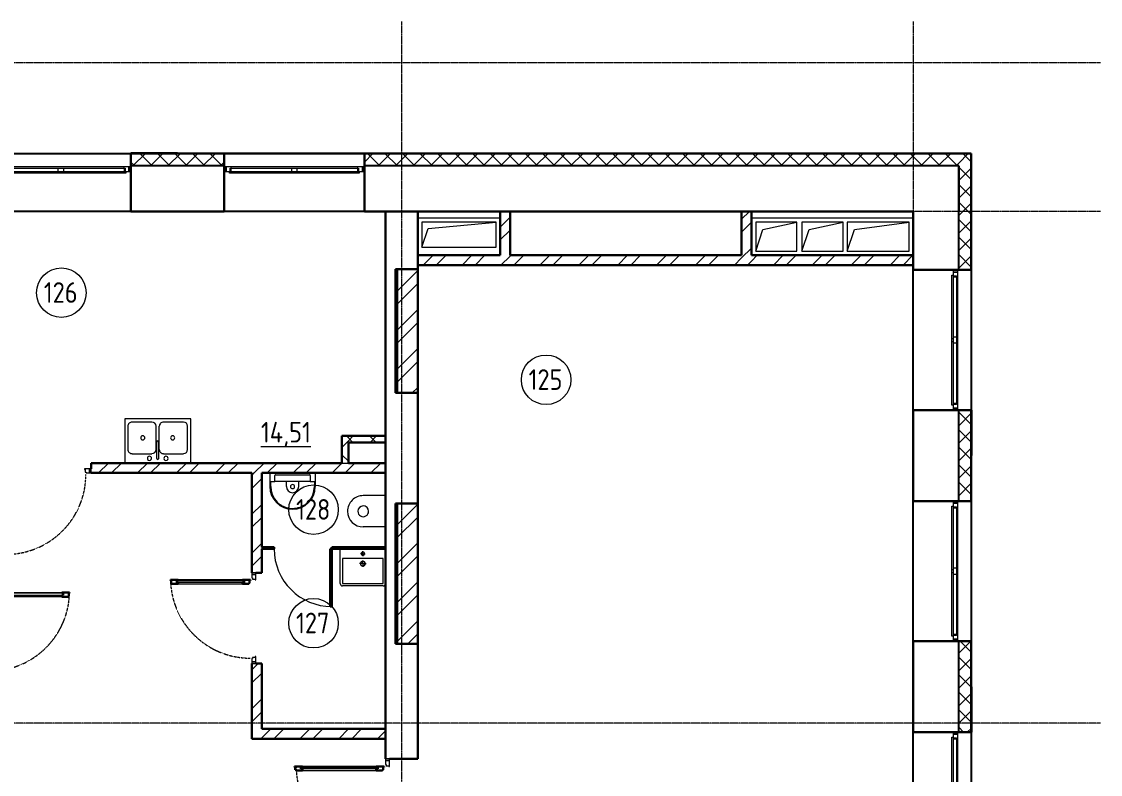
# Model space of a CAD drawing. Header units: millimetres. Extents: x -695119 to 412940, y -249585 to 622758.
# Drawn here: x -85721 to -72648, y 526137 to 535260 of the extents above; entities that cross this region are included whole.
import ezdxf

# ---------------------------------------------------------------- set-up
doc = ezdxf.new("R2010")
doc.units = ezdxf.units.MM
doc.linetypes.add('ADSK_Линия сетки', pattern=[25, 20, -2.5, 0, -2.5])
doc.linetypes.add('ADSK_Штриховая_ш2 п1_5', pattern=[4.5, 3, -1.5])
for name, color, linetype, lineweight in [('Двери', 8, 'Continuous', 9), ('Каркас_Импост', 8, 'Continuous', 9), ('Марки помещений', 8, 'Continuous', 20), ('Монтажный зазор', 8, 'Continuous', 9), ('Окна', 252, 'Continuous', 9), ('Оси', 252, 'Continuous', 9), ('Остекление', 8, 'Continuous', 9), ('Открывание', 8, 'ADSK_Штриховая_ш2 п1_5', 9), ('Панель', 252, 'Continuous', 30), ('Сантехнические приборы', 8, 'Continuous', 18), ('Стены разрез', 7, 'Continuous', 30), ('Стены штриховка', 7, 'Continuous', 9), ('Элементы узлов', 8, 'Continuous', 18)]:
    doc.layers.add(name, color=color, linetype=linetype, lineweight=lineweight)
doc.layers.add('Стены', color=194, linetype='Continuous')
doc.styles.add('GOST Common_2', font='', dxfattribs={"width": 0.9, "height": 250})
doc.styles.get('GOST Common_2').set_extended_font_data('GOST type B')
pattern_1 = [(0, (-109179.56, 538399.79), (406.4, 101.6), [33.528, -271.272, 33.528, -271.272, -1625.6]), (0, (-109179.56, 538399.79), (406.4, 101.6), [-609.6, 33.528, -576.072, 33.528, -271.272, -711.2]), (0, (-109179.56, 538399.79), (406.4, 101.6), [-1524, 33.528, -169.672, 33.528, -474.472]), (120, (-109027.16, 538450.59), (-291.18818, 301.15272), [33.528, -271.272, 33.528, -271.272, -1625.6]), (120, (-109027.16, 538450.59), (-291.18818, 301.15272), [-609.6, 33.528, -576.072, 33.528, -271.272, -711.2]), (120, (-109027.16, 538450.59), (-291.18818, 301.15272), [-1524, 33.528, -169.672, 33.528, -474.472]), (240, (-108976.36, 538653.79), (-115.21182, -402.75272), [33.528, -271.272, 33.528, -271.272, -1625.6]), (240, (-108976.36, 538653.79), (-115.21182, -402.75272), [-609.6, 33.528, -576.072, 33.528, -271.272, -711.2]), (240, (-108976.36, 538653.79), (-115.21182, -402.75272), [-1524, 33.528, -169.672, 33.528, -474.472])]
pattern_2 = [(45, (-109179.56, 538399.79), (-106.066, 106.066), []), (135, (-109179.56, 538399.79), (-106.066, -106.066), [])]
pattern_3 = [(45, (-109179.56, 538399.8), (-235.7317, 235.7317), []), (45, (-109022.4, 538399.8), (-235.7317, 235.7317), [])]
pattern_4 = [(45, (-109179.56, 538399.79), (-141.4214, 141.4214), []), (135, (-109179.56, 538399.79), (-141.4214, -141.4214), [])]

# ---------------------------------------------------------------- blocks, each defined once
blk = doc.blocks.new('BIMLIB_Окно_Двустворчатое_VEKA_СФрамугойСнизу_ГОСТ30674_без линий - Ж_ОК-1_2320х1700-V1-План 1 этажа смеж')
at = {"layer": 'Каркас_Импост', "lineweight": 18}
for p, q in [((-766, 265), (-825, 265)), ((-825, 265), (-825, 207)), ((-761, 248), (-766, 265)), ((766, 265), (761, 248)), ((825, 265), (766, 265)), ((825, 207), (825, 265)), ((-825, 207), (-787, 207)), ((-779, 207), (-779, 248)), ((-779, 248), (-767, 248)), ((767, 248), (779, 248)), ((779, 248), (779, 207)), ((787, 207), (825, 207))]:
    blk.add_line(p, q, dxfattribs=at)
at = {"layer": 'Каркас_Импост'}
for p, q in [((766, 265), (-766, 265)), ((-787, 207), (-15, 207)), ((-787, 190), (-787, 207)), ((-15, 190), (-787, 190)), ((-767, 248), (-35, 248)), ((-767, 207), (-767, 248)), ((-35, 248), (35, 248)), ((-35, 248), (-35, 207)), ((-15, 207), (15, 207)), ((-15, 207), (-15, 190)), ((15, 190), (-15, 190)), ((15, 207), (787, 207)), ((15, 190), (15, 207)), ((787, 190), (15, 190)), ((35, 248), (767, 248)), ((35, 207), (35, 248)), ((767, 248), (767, 207)), ((787, 207), (787, 190))]:
    blk.add_line(p, q, dxfattribs=at)
at = {"layer": 'Окна'}
for p, q in [((-825, 265), (-850, 265)), ((-825, 207), (-825, 265)), ((850, 265), (825, 265)), ((825, 265), (825, 207)), ((-850, 207), (-825, 207)), ((825, 207), (850, 207))]:
    blk.add_line(p, q, dxfattribs=at)
blk = doc.blocks.new('Дверь_Alumark_двупольная_S50 - Ш_1_5_Внутр_1520х2350 Л-2610598-План 1 этажа смеж')
at = {"layer": 'Каркас_Импост'}
for p, q in [((-566, 195), (-615, 195)), ((-615, 195), (-615, 145)), ((-615, 145), (-543, 145)), ((-566, 187), (-566, 195)), ((-552, 187), (-566, 187)), ((-552, 153), (-552, 187)), ((-543, 153), (-552, 153)), ((-543, 145), (-543, 153)), ((802, 153), (793, 153)), ((793, 153), (793, 145)), ((793, 145), (865, 145)), ((816, 187), (802, 187)), ((802, 187), (802, 153)), ((816, 195), (816, 187)), ((865, 195), (816, 195)), ((865, 145), (865, 195))]:
    blk.add_line(p, q, dxfattribs=at)
at = {"layer": 'Монтажный зазор'}
for p, q in [((-635, 195), (-635, 145)), ((-615, 195), (-635, 195)), ((-635, 145), (-615, 145)), ((-615, 145), (-615, 195)), ((885, 195), (865, 195)), ((865, 195), (865, 145)), ((865, 145), (885, 145)), ((885, 145), (885, 195))]:
    blk.add_line(p, q, dxfattribs=at)
at = {"layer": 'Остекление'}
for p, q in [((763, 289), (763, 1221)), ((763, 1221), (784, 1221)), ((784, 1221), (784, 289)), ((-534, 461), (-534, 289)), ((-513, 461), (-534, 461)), ((-513, 289), (-513, 461)), ((-534, 289), (-513, 289)), ((784, 289), (763, 289))]:
    blk.add_line(p, q, dxfattribs=at)
at = {"layer": 'Открывание'}
for centre, radius, start, end in [((811, 213), 1066, 90.9675, 180), ((-561, 213), 306, 360, 86.6277)]:
    blk.add_arc(centre, radius, start, end, dxfattribs=at)
at = {"layer": 'Панель'}
for p, q in [((751, 1279), (743, 1279)), ((743, 1279), (743, 1203)), ((743, 1203), (763, 1203)), ((785, 1288), (751, 1288)), ((751, 1288), (751, 1279)), ((763, 1203), (763, 1221)), ((763, 1221), (784, 1221)), ((784, 1221), (784, 1203)), ((784, 1203), (793, 1203)), ((793, 1297), (785, 1297)), ((785, 1297), (785, 1288)), ((793, 1203), (793, 1297)), ((-501, 528), (-535, 528)), ((-535, 528), (-535, 519)), ((-493, 537), (-501, 537)), ((-501, 537), (-501, 528)), ((-493, 443), (-493, 537)), ((-535, 519), (-543, 519)), ((-543, 519), (-543, 443)), ((-534, 443), (-543, 443)), ((-534, 461), (-534, 443)), ((-513, 461), (-534, 461)), ((-513, 443), (-513, 461)), ((-493, 443), (-513, 443)), ((-543, 307), (-543, 213)), ((-534, 307), (-543, 307)), ((-534, 289), (-534, 307)), ((-513, 289), (-534, 289)), ((-513, 307), (-513, 289)), ((-493, 307), (-513, 307)), ((-493, 231), (-493, 307)), ((743, 307), (743, 231)), ((743, 307), (763, 307)), ((763, 307), (763, 289)), ((763, 289), (784, 289)), ((784, 307), (793, 307)), ((784, 289), (784, 307)), ((793, 213), (793, 307)), ((-543, 213), (-535, 213)), ((-535, 213), (-535, 222)), ((-535, 222), (-501, 222)), ((-501, 222), (-501, 231)), ((-501, 231), (-493, 231)), ((743, 231), (751, 231)), ((751, 231), (751, 222)), ((751, 222), (785, 222)), ((785, 222), (785, 213)), ((785, 213), (793, 213))]:
    blk.add_line(p, q, dxfattribs=at)
at = {"layer": 'Панель', "lineweight": 9}
for p, q in [((743, 1203), (743, 307)), ((793, 307), (793, 1203)), ((-543, 443), (-543, 307)), ((-493, 307), (-493, 443))]:
    blk.add_line(p, q, dxfattribs=at)
blk = doc.blocks.new('Дверь_Alumark_однопольная_S50 - Дв-8_Ш_1100х2350 Пр-2610418-План 1 этажа смеж')
at = {"layer": 'Каркас_Импост'}
for p, q in [((-405, 60), (-364, 60)), ((-405, 10), (-405, 60)), ((-341, 10), (-405, 10)), ((-364, 60), (-364, 52)), ((-364, 52), (-350, 52)), ((-350, 52), (-350, 18)), ((-350, 18), (-341, 18)), ((-341, 18), (-341, 10)), ((591, 18), (600, 18)), ((591, 10), (591, 18)), ((655, 10), (591, 10)), ((600, 52), (614, 52)), ((600, 18), (600, 52)), ((614, 52), (614, 60)), ((614, 60), (655, 60)), ((655, 60), (655, 10))]:
    blk.add_line(p, q, dxfattribs=at)
at = {"layer": 'Монтажный зазор'}
for p, q in [((-425, 60), (-405, 60)), ((-425, 10), (-425, 60)), ((-405, 10), (-425, 10)), ((-405, 60), (-405, 10)), ((655, 60), (675, 60)), ((655, 10), (655, 60)), ((675, 10), (655, 10)), ((675, 60), (675, 10))]:
    blk.add_line(p, q, dxfattribs=at)
at = {"layer": 'Остекление'}
for p, q in [((-332, 970), (-332, 154)), ((-308, 970), (-332, 970)), ((-308, 154), (-308, 970)), ((-332, 154), (-308, 154))]:
    blk.add_line(p, q, dxfattribs=at)
at = {"layer": 'Открывание'}
blk.add_arc((-359, 78), 968, 0, 88.9345, dxfattribs=at)
at = {"layer": 'Панель'}
for p, q in [((-341, 1046), (-333, 1046)), ((-341, 952), (-341, 1046)), ((-333, 1046), (-333, 1037)), ((-332, 952), (-341, 952)), ((-333, 1037), (-299, 1037)), ((-332, 970), (-332, 952)), ((-308, 970), (-332, 970)), ((-308, 952), (-308, 970)), ((-291, 952), (-308, 952)), ((-299, 1037), (-299, 1028)), ((-299, 1028), (-291, 1028)), ((-291, 1028), (-291, 952)), ((-341, 78), (-341, 172)), ((-332, 172), (-341, 172)), ((-332, 154), (-332, 172)), ((-308, 154), (-332, 154)), ((-308, 172), (-308, 154)), ((-291, 172), (-308, 172)), ((-291, 172), (-291, 96)), ((-333, 78), (-341, 78)), ((-333, 87), (-333, 78)), ((-299, 87), (-333, 87)), ((-299, 96), (-299, 87)), ((-291, 96), (-299, 96))]:
    blk.add_line(p, q, dxfattribs=at)
at = {"layer": 'Панель', "lineweight": 9}
for p, q in [((-341, 172), (-341, 952)), ((-291, 952), (-291, 172))]:
    blk.add_line(p, q, dxfattribs=at)
blk = doc.blocks.new('Дверь_Alumark_однопольная_S50 - Дв-8л_Ш_1100х2350 Л-3931643-План 1 этажа смеж')
at = {"layer": 'Каркас_Импост'}
for p, q in [((-364, 60), (-405, 60)), ((-405, 60), (-405, 10)), ((-405, 10), (-341, 10)), ((-364, 52), (-364, 60)), ((-350, 52), (-364, 52)), ((-350, 18), (-350, 52)), ((-341, 18), (-350, 18)), ((-341, 10), (-341, 18)), ((600, 18), (591, 18)), ((591, 18), (591, 10)), ((591, 10), (655, 10)), ((614, 52), (600, 52)), ((600, 52), (600, 18)), ((614, 60), (614, 52)), ((655, 60), (614, 60)), ((655, 10), (655, 60))]:
    blk.add_line(p, q, dxfattribs=at)
at = {"layer": 'Монтажный зазор'}
for p, q in [((-425, 60), (-425, 10)), ((-405, 60), (-425, 60)), ((-425, 10), (-405, 10)), ((-405, 10), (-405, 60)), ((675, 60), (655, 60)), ((655, 60), (655, 10)), ((655, 10), (675, 10)), ((675, 10), (675, 60))]:
    blk.add_line(p, q, dxfattribs=at)
at = {"layer": 'Остекление'}
for p, q in [((558, 154), (558, 970)), ((558, 970), (582, 970)), ((582, 970), (582, 154)), ((582, 154), (558, 154))]:
    blk.add_line(p, q, dxfattribs=at)
at = {"layer": 'Открывание'}
blk.add_arc((609, 78), 968, 91.0655, 180, dxfattribs=at)
at = {"layer": 'Панель'}
for p, q in [((591, 1046), (583, 1046)), ((583, 1046), (583, 1037)), ((591, 952), (591, 1046)), ((549, 1028), (541, 1028)), ((541, 1028), (541, 952)), ((541, 952), (558, 952)), ((583, 1037), (549, 1037)), ((549, 1037), (549, 1028)), ((558, 952), (558, 970)), ((558, 970), (582, 970)), ((582, 970), (582, 952)), ((582, 952), (591, 952)), ((541, 172), (541, 96)), ((541, 172), (558, 172)), ((558, 172), (558, 154)), ((558, 154), (582, 154)), ((582, 172), (591, 172)), ((582, 154), (582, 172)), ((591, 78), (591, 172)), ((541, 96), (549, 96)), ((549, 96), (549, 87)), ((549, 87), (583, 87)), ((583, 87), (583, 78)), ((583, 78), (591, 78))]:
    blk.add_line(p, q, dxfattribs=at)
at = {"layer": 'Панель', "lineweight": 9}
for p, q in [((541, 952), (541, 172)), ((591, 172), (591, 952))]:
    blk.add_line(p, q, dxfattribs=at)
blk = doc.blocks.new('Дверь_Alumark_однопольная_S50 - Дв-8л_1100х2350 Л-3626270-План 1 этажа смеж')
at = {"layer": 'Каркас_Импост'}
for p, q in [((-364, 60), (-405, 60)), ((-405, 60), (-405, 10)), ((-405, 10), (-341, 10)), ((-364, 52), (-364, 60)), ((-350, 52), (-364, 52)), ((-350, 18), (-350, 52)), ((-341, 18), (-350, 18)), ((-341, 10), (-341, 18)), ((600, 18), (591, 18)), ((591, 18), (591, 10)), ((591, 10), (655, 10)), ((614, 52), (600, 52)), ((600, 52), (600, 18)), ((614, 60), (614, 52)), ((655, 60), (614, 60)), ((655, 10), (655, 60))]:
    blk.add_line(p, q, dxfattribs=at)
at = {"layer": 'Монтажный зазор'}
for p, q in [((-425, 60), (-425, 10)), ((-405, 60), (-425, 60)), ((-425, 10), (-405, 10)), ((-405, 10), (-405, 60)), ((675, 60), (655, 60)), ((655, 60), (655, 10)), ((655, 10), (675, 10)), ((675, 10), (675, 60))]:
    blk.add_line(p, q, dxfattribs=at)
at = {"layer": 'Остекление'}
for p, q in [((558, 154), (558, 970)), ((558, 970), (582, 970)), ((582, 970), (582, 154)), ((582, 154), (558, 154))]:
    blk.add_line(p, q, dxfattribs=at)
at = {"layer": 'Открывание'}
blk.add_arc((609, 78), 968, 91.0655, 180, dxfattribs=at)
at = {"layer": 'Панель'}
for p, q in [((591, 1046), (583, 1046)), ((583, 1046), (583, 1037)), ((591, 952), (591, 1046)), ((549, 1028), (541, 1028)), ((541, 1028), (541, 952)), ((541, 952), (558, 952)), ((583, 1037), (549, 1037)), ((549, 1037), (549, 1028)), ((558, 952), (558, 970)), ((558, 970), (582, 970)), ((582, 970), (582, 952)), ((582, 952), (591, 952)), ((541, 172), (541, 96)), ((541, 172), (558, 172)), ((558, 172), (558, 154)), ((558, 154), (582, 154)), ((582, 172), (591, 172)), ((582, 154), (582, 172)), ((591, 78), (591, 172)), ((541, 96), (549, 96)), ((549, 96), (549, 87)), ((549, 87), (583, 87)), ((583, 87), (583, 78)), ((583, 78), (591, 78))]:
    blk.add_line(p, q, dxfattribs=at)
at = {"layer": 'Панель', "lineweight": 9}
for p, q in [((541, 952), (541, 172)), ((591, 172), (591, 952))]:
    blk.add_line(p, q, dxfattribs=at)
blk = doc.blocks.new('Дверь-Одинарная-Панель - 700 x 2100 мм-1153510-План 1 этажа смеж')
at = {"layer": 'Двери'}
blk.add_arc((350, -10), 700, 180, 270, dxfattribs=at)
at = {"layer": 'Панель'}
for p, q in [((330, -10), (350, -10)), ((330, -710), (330, -10)), ((350, -10), (350, -710)), ((350, -710), (330, -710))]:
    blk.add_line(p, q, dxfattribs=at)
blk = doc.blocks.new('ИГСП_ООО САНИТА сантехника_Умывальник - ИГСП_ООО САНИТА сантехника_Умывальник-V4-План 1 этажа смеж')
at = {"layer": 'Сантехнические приборы'}
for p, q in [((-275, 0), (-275, -165)), ((275, 0), (275, -165)), ((-265, -165), (-265, -105)), ((-265, -105), (-215, -105)), ((-215, -105), (-215, -31)), ((-205, -105), (-215, -105)), ((-205, -21), (205, -21)), ((205, -105), (-205, -105)), ((-75, -165), (-75, -105)), ((75, -165), (75, -105)), ((215, -105), (205, -105)), ((215, -31), (215, -105)), ((215, -105), (265, -105)), ((265, -105), (265, -165))]:
    blk.add_line(p, q, dxfattribs=at)
at = {"layer": 'Сантехнические приборы', "flags": 128}
for points in [[(-205, -21), (-205, -21), (-206, -21), (-206, -21), (-207, -21), (-207, -21), (-207, -22), (-208, -22), (-208, -22), (-209, -22), (-209, -22), (-209, -22), (-210, -22), (-210, -23), (-210, -23), (-211, -23), (-211, -23), (-211, -23), (-212, -24), (-212, -24), (-212, -24), (-212, -25), (-213, -25), (-213, -25), (-213, -26), (-213, -26), (-214, -26), (-214, -27), (-214, -27), (-214, -27), (-214, -28), (-214, -28), (-215, -28), (-215, -29), (-215, -29), (-215, -30), (-215, -30), (-215, -30), (-215, -31), (-215, -31), (-215, -31)], [(215, -31), (215, -31), (215, -30), (215, -30), (215, -30), (215, -29), (215, -29), (215, -29), (214, -28), (214, -28), (214, -27), (214, -27), (214, -27), (214, -26), (213, -26), (213, -26), (213, -25), (213, -25), (213, -25), (212, -24), (212, -24), (212, -24), (211, -24), (211, -23), (211, -23), (210, -23), (210, -23), (210, -22), (209, -22), (209, -22), (209, -22), (208, -22), (208, -22), (207, -22), (207, -21), (207, -21), (206, -21), (206, -21), (206, -21), (205, -21), (205, -21)], [(-265, -165), (-265, -176), (-264, -186), (-263, -197), (-262, -207), (-260, -218), (-257, -228), (-255, -238), (-252, -248), (-248, -258), (-244, -268), (-240, -278), (-235, -287), (-230, -297), (-225, -306), (-219, -315), (-213, -323), (-206, -332), (-199, -340), (-192, -348), (-185, -355), (-177, -362), (-169, -369), (-161, -376), (-152, -382), (-143, -388), (-134, -394), (-125, -399), (-115, -404), (-106, -408), (-96, -412), (-86, -416), (-76, -419), (-66, -422), (-55, -424), (-45, -426), (-35, -428), (-24, -429), (-13, -430), (-3, -430), (8, -430), (18, -429), (29, -428), (39, -427), (50, -425), (60, -423), (70, -420), (81, -417), (91, -414), (101, -410), (110, -406), (120, -401), (129, -396), (138, -391), (147, -385), (156, -379), (164, -373), (173, -366), (180, -359), (188, -352), (195, -344), (202, -336), (209, -328), (215, -319), (221, -311), (227, -302), (232, -292), (237, -283), (242, -273), (246, -264), (250, -254), (253, -244), (256, -234), (259, -223), (261, -213), (262, -202), (264, -192), (264, -181), (265, -171), (265, -165)]]:
    blk.add_lwpolyline(points, dxfattribs=at)
at = {"layer": 'Сантехнические приборы'}
for centre, radius, start, end in [((-205, -31), 10, 90, 180), ((205, -31), 10, 0, 90), ((0, -165), 275, 180, 360), ((0, -165), 265, 180, 0), ((0, -165), 75, 180, 0), ((0, -165), 25, 0, 180), ((0, -165), 25, 180, 360)]:
    blk.add_arc(centre, radius, start, end, dxfattribs=at)
blk = doc.blocks.new('Ш_Сантехника_2D_Унитаз _ГОСТ - Ш_Сантехника_2D_Унитаз _ГОСТ-V42-План 1 этажа смеж')
at = {"layer": 'Сантехнические приборы'}
for p, q in [((-190, 0), (-190, -270)), ((190, 0), (190, -270))]:
    blk.add_line(p, q, dxfattribs=at)
for radius, start, end in [(65.4, 90.3183, 270.0777), (65.4, 270.0777, 90.3183), (190, 180, 270.0711), (190, 270.0711, 360)]:
    blk.add_arc((0, -270), radius, start, end, dxfattribs=at)
blk = doc.blocks.new('Р_СУ_1_Подвесная_Квадратная - L550 x 450 x H190-518236-План 1 этажа смеж')
at = {"layer": 'Элементы узлов', "lineweight": 9}
for p, q in [((-245, 450), (0, 450)), ((0, 450), (245, 450)), ((275, 420), (275, 0)), ((0, 180), (-40, 180)), ((0, 180), (0, 220)), ((0, 180), (40, 180)), ((0, 180), (0, 140)), ((0, 60), (-30, 60)), ((0, 60), (0, 90)), ((0, 60), (30, 60)), ((0, 60), (0, 30))]:
    blk.add_line(p, q, dxfattribs=at)
at = {"layer": 'Элементы узлов'}
for p, q in [((245, 420), (-245, 420)), ((-245, 420), (-245, 119)), ((245, 119), (245, 420)), ((-245, 119), (245, 119))]:
    blk.add_line(p, q, dxfattribs=at)
for centre, start, end in [((-245, 420), 90, 180), ((245, 420), 0, 90)]:
    blk.add_arc(centre, 30, start, end, dxfattribs=at)
at = {"layer": 'Элементы узлов', "lineweight": 9}
for centre, radius, start, end in [((0, 180), 30, 90, 180), ((0, 180), 30, 179.9923, 270), ((0, 180), 30, 0, 90), ((0, 180), 30, 270, 0), ((0, 60), 20, 90, 180), ((0, 60), 20, 179.9884, 270), ((0, 60), 20, 0, 90), ((0, 60), 20, 270, 0)]:
    blk.add_arc(centre, radius, start, end, dxfattribs=at)
blk = doc.blocks.new('Кухонная мойка-Двойная - 1000 x 535 мм-V89-План 1 этажа смеж')
at = {"layer": 'Сантехнические приборы'}
for p, q in [((-384, 270), (-384, -265)), ((416, -265), (416, 270)), ((-54, 156), (-295, 156)), ((3, 213), (3, 15)), ((28, 213), (28, 15)), ((327, 156), (86, 156)), ((-346, 105), (-346, -176)), ((-3, 105), (-3, -176)), ((35, 105), (35, -176)), ((378, -176), (378, 105)), ((-295, -227), (-54, -227)), ((86, -227), (327, -227)), ((-384, -265), (416, -265))]:
    blk.add_line(p, q, dxfattribs=at)
for centre, radius, start, end in [((-295, 105), 50.8, 90, 180), ((-84, 213), 25.4, 360, 180), ((-84, 213), 25.4, 180, 360), ((-54, 105), 50.8, 360, 90), ((16, 213), 12.7, 360, 180), ((86, 105), 50.8, 90, 180), ((116, 213), 25.4, 360, 180), ((116, 213), 25.4, 180, 360), ((327, 105), 50.8, 360, 90), ((16, 15), 12.7, 180, 0), ((-165, -36), 25.4, 0, 180), ((-165, -36), 25.4, 180, 360), ((197, -36), 25.4, 0, 180), ((197, -36), 25.4, 180, 360), ((-295, -176), 50.8, 180, 270), ((-54, -176), 50.8, 270, 0), ((86, -176), 50.8, 180, 270), ((327, -176), 50.8, 270, 0)]:
    blk.add_arc(centre, radius, start, end, dxfattribs=at)
blk = doc.blocks.new('ADSK_Марка_Помещение_ОдноЗначение_Номер - Номер-462100-План 1 этажа смеж')
at = {"layer": 'Марки помещений'}
blk.add_circle((0, 0), 3, dxfattribs=at)

msp = doc.modelspace()

# ---------------------------------------------------------------- hatches: boundary and pattern name
at = {"layer": 'Стены разрез', "lineweight": 9}
h = msp.add_hatch(dxfattribs=at)
h.set_pattern_fill('FP_4', color=256, style=0, pattern_type=2)
h.set_pattern_definition(pattern_1)
h.paths.add_polyline_path([(-84395.535, 533662.058), (-83830.535, 533662.058), (-83830.535, 533667.058), (-84395.535, 533667.058)])
h.paths.add_polyline_path([(-88895.535, 533662.058), (-88895.535, 533667.058), (-89435.535, 533667.058), (-89435.535, 533662.058), (-89293.826, 533662.058)])
h.paths.add_polyline_path([(-86423.634, 533662.058), (-86095.535, 533662.058), (-86095.535, 533667.058), (-86645.535, 533667.058), (-86645.535, 533662.058)])
h.paths.add_polyline_path([(-112972.909, 533662.058), (-112480.535, 533662.058), (-112480.535, 533667.058), (-113055.535, 533667.058), (-113055.535, 533662.058)])
h.paths.add_polyline_path([(-104362.333, 533662.058), (-103880.535, 533662.058), (-103880.535, 533667.058), (-104960.535, 533667.058), (-104960.535, 533662.058)])
h.paths.add_polyline_path([(-102180.535, 533662.058), (-101660.535, 533662.058), (-101660.535, 533667.058), (-102180.535, 533667.058)])
h.paths.add_polyline_path([(-131338.589, 533662.058), (-130790.535, 533662.058), (-130790.535, 533667.058), (-131338.589, 533667.058)])
h = msp.add_hatch(dxfattribs=at)
h.set_pattern_fill('FP_5', color=256, style=0, pattern_type=2)
h.set_pattern_definition(pattern_2)
h.paths.add_polyline_path([(-81565.535, 533510.058), (-74365.535, 533510.058), (-74365.535, 533660.058), (-81563.535, 533660.058), (-81563.535, 533586.058), (-81565.535, 533586.058)])
h.paths.add_polyline_path([(-94408.535, 533510.058), (-94408.535, 533660.058), (-94410.535, 533660.058), (-94410.535, 533510.058)])
h.paths.add_polyline_path([(-91675.535, 533510.058), (-91675.535, 533586.058), (-91677.535, 533586.058), (-91677.535, 533660.058), (-92793.123, 533660.058), (-92793.123, 533586.058), (-92795.123, 533586.058), (-92795.123, 533510.058), (-92164.018, 533510.058)])
h.paths.add_polyline_path([(-86423.634, 533510.058), (-86095.535, 533510.058), (-86095.535, 533586.058), (-86097.535, 533586.058), (-86097.535, 533660.058), (-87193.535, 533660.058), (-87193.535, 533586.058), (-87195.535, 533586.058), (-87195.535, 533510.058)])
h.paths.add_polyline_path([(-89975.535, 533510.058), (-88895.535, 533510.058), (-88895.535, 533586.058), (-88897.535, 533586.058), (-88897.535, 533660.058), (-89973.535, 533660.058), (-89973.535, 533586.058), (-89975.535, 533586.058)])
h.paths.add_polyline_path([(-83265.535, 533510.058), (-83265.535, 533586.058), (-83267.535, 533586.058), (-83267.535, 533660.058), (-84393.535, 533660.058), (-84393.535, 533586.058), (-84395.535, 533586.058), (-84395.535, 533510.058), (-83553.442, 533510.058)])
h = msp.add_hatch(dxfattribs=at)
h.set_pattern_fill('FP_4', color=256, style=0, pattern_type=2)
h.set_pattern_definition(pattern_1)
h.paths.add_polyline_path([(-92795.123, 533586.058), (-92793.123, 533586.058), (-92793.123, 533660.058), (-91677.535, 533660.058), (-91677.535, 533586.058), (-91675.535, 533586.058), (-91675.535, 533662.058), (-92795.123, 533662.058)])
h.paths.add_polyline_path([(-88895.535, 533586.058), (-88895.535, 533662.058), (-89975.535, 533662.058), (-89975.535, 533586.058), (-89973.535, 533586.058), (-89973.535, 533660.058), (-88897.535, 533660.058), (-88897.535, 533586.058)])
h.paths.add_polyline_path([(-87195.535, 533586.058), (-87193.535, 533586.058), (-87193.535, 533660.058), (-86097.535, 533660.058), (-86097.535, 533586.058), (-86095.535, 533586.058), (-86095.535, 533662.058), (-87195.535, 533662.058)])
h.paths.add_polyline_path([(-84395.535, 533586.058), (-84393.535, 533586.058), (-84393.535, 533660.058), (-83267.535, 533660.058), (-83267.535, 533586.058), (-83265.535, 533586.058), (-83265.535, 533662.058), (-84395.535, 533662.058)])
h.paths.add_polyline_path([(-81563.535, 533586.058), (-81563.535, 533660.058), (-74215.535, 533660.058), (-74215.535, 533662.058), (-81565.535, 533662.058), (-81565.535, 533586.058)])
h = msp.add_hatch(dxfattribs=at)
h.set_pattern_fill('FP_5', color=256, style=0, pattern_type=2)
h.set_pattern_definition(pattern_2)
h.paths.add_polyline_path([(-74215.535, 517610.058), (-74215.535, 524948.058), (-74289.535, 524948.058), (-74289.535, 524950.058), (-74365.535, 524950.058), (-74365.535, 517610.058), (-74289.535, 517610.058)])
h.paths.add_polyline_path([(-74365.535, 526650.058), (-74289.535, 526650.058), (-74289.535, 526652.058), (-74215.535, 526652.058), (-74215.535, 527748.058), (-74289.535, 527748.058), (-74289.535, 527750.058), (-74365.535, 527750.058), (-74365.535, 527186.87)])
h.paths.add_polyline_path([(-74365.535, 529450.058), (-74289.535, 529450.058), (-74289.535, 529452.058), (-74215.535, 529452.058), (-74215.535, 530548.058), (-74289.535, 530548.058), (-74289.535, 530550.058), (-74365.535, 530550.058), (-74365.535, 529682.635)])
h.paths.add_polyline_path([(-74289.535, 532250.058), (-74289.535, 532252.058), (-74215.535, 532252.058), (-74215.535, 533660.058), (-74365.535, 533660.058), (-74365.535, 532250.058)])
h = msp.add_hatch(dxfattribs=at)
h.set_pattern_fill('FP_4', color=256, style=0, pattern_type=2)
h.set_pattern_definition(pattern_1)
h.paths.add_polyline_path([(-74215.535, 517460.058), (-74213.535, 517460.058), (-74213.535, 524950.058), (-74289.535, 524950.058), (-74289.535, 524948.058), (-74215.535, 524948.058), (-74215.535, 517610.058)])
h.paths.add_polyline_path([(-74289.535, 526650.058), (-74213.535, 526650.058), (-74213.535, 527750.058), (-74289.535, 527750.058), (-74289.535, 527748.058), (-74215.535, 527748.058), (-74215.535, 526652.058), (-74289.535, 526652.058)])
h.paths.add_polyline_path([(-74225.319, 529450.058), (-74213.535, 529450.058), (-74213.535, 530550.058), (-74289.535, 530550.058), (-74289.535, 530548.058), (-74215.535, 530548.058), (-74215.535, 529452.058), (-74289.535, 529452.058), (-74289.535, 529450.058)])
h.paths.add_polyline_path([(-74213.535, 532250.058), (-74213.535, 533660.058), (-74215.535, 533660.058), (-74215.535, 532252.058), (-74289.535, 532252.058), (-74289.535, 532250.058)])
h = msp.add_hatch(dxfattribs=at)
h.set_pattern_fill('FP_1', color=256, style=0, pattern_type=2)
h.set_pattern_definition(pattern_3)
h.paths.add_polyline_path([(-79920.535, 532428.058), (-79800.535, 532428.058), (-79800.535, 532960.058), (-79920.535, 532960.058)])
h = msp.add_hatch(dxfattribs=at)
h.set_pattern_fill('FP_1', color=256, style=0, pattern_type=2)
h.set_pattern_definition(pattern_3)
h.paths.add_polyline_path([(-76875.535, 532308.058), (-76875.535, 532960.058), (-76995.535, 532960.058), (-76995.535, 532308.058)])
h = msp.add_hatch(dxfattribs=at)
h.set_pattern_fill('FP_1', color=256, style=0, pattern_type=2)
h.set_pattern_definition(pattern_3)
h.paths.add_polyline_path([(-79800.535, 532308.058), (-79800.535, 532428.058), (-80920.535, 532428.058), (-80920.535, 532308.058), (-80683.251, 532308.058)])
h = msp.add_hatch(dxfattribs=at)
h.set_pattern_fill('FP_1', color=256, style=0, pattern_type=2)
h.set_pattern_definition(pattern_3)
h.paths.add_polyline_path([(-79800.535, 532308.058), (-76995.535, 532308.058), (-76995.535, 532428.058), (-79800.535, 532428.058)])
h = msp.add_hatch(dxfattribs=at)
h.set_pattern_fill('FP_1', color=256, style=0, pattern_type=2)
h.set_pattern_definition(pattern_3)
h.paths.add_polyline_path([(-76875.535, 532308.058), (-74915.535, 532308.058), (-74915.535, 532428.058), (-76875.535, 532428.058)])
h = msp.add_hatch(dxfattribs=at)
h.set_pattern_fill('FP_1', color=256, style=0, pattern_type=2)
h.set_pattern_definition(pattern_3)
h.paths.add_polyline_path([(-80920.535, 530760.058), (-80920.535, 532260.058), (-81170.535, 532260.058), (-81170.535, 530760.058)])
h = msp.add_hatch(dxfattribs=at)
h.set_pattern_fill('FP_4', color=256, style=0, pattern_type=2)
h.set_pattern_definition(pattern_1)
h.paths.add_polyline_path([(-74213.535, 530000.058), (-74208.535, 530000.058), (-74208.535, 530550.058), (-74213.535, 530550.058)])
h = msp.add_hatch(dxfattribs=at)
h.set_pattern_fill('FP_2', color=256, style=0, pattern_type=2)
h.set_pattern_definition(pattern_4)
h.paths.add_polyline_path([(-81760.535, 529910.058), (-81760.535, 530240.058), (-81840.535, 530240.058), (-81840.535, 529910.058)])
h = msp.add_hatch(dxfattribs=at)
h.set_pattern_fill('FP_2', color=256, style=0, pattern_type=2)
h.set_pattern_definition(pattern_4)
h.paths.add_polyline_path([(-81760.535, 530160.058), (-81310.535, 530160.058), (-81310.535, 530240.058), (-81760.535, 530240.058)])
h = msp.add_hatch(dxfattribs=at)
h.set_pattern_fill('FP_1', color=256, style=0, pattern_type=2)
h.set_pattern_definition(pattern_3)
h.paths.add_polyline_path([(-82930.535, 529790.058), (-81310.535, 529790.058), (-81310.535, 529910.058), (-84875.535, 529910.058), (-84875.535, 529790.058), (-83553.442, 529790.058)])
h.paths.add_polyline_path([(-85975.535, 529790.058), (-85975.535, 529910.058), (-86125.535, 529910.058), (-86125.535, 529790.058)])
h = msp.add_hatch(dxfattribs=at)
h.set_pattern_fill('FP_1', color=256, style=0, pattern_type=2)
h.set_pattern_definition(pattern_3)
h.paths.add_polyline_path([(-82810.535, 526570.058), (-82810.535, 527480.058), (-82930.535, 527480.058), (-82930.535, 526570.058)])
h.paths.add_polyline_path([(-82930.535, 528580.058), (-82810.535, 528580.058), (-82810.535, 529790.058), (-82930.535, 529790.058), (-82930.535, 529682.635)])
h = msp.add_hatch(dxfattribs=at)
h.set_pattern_fill('FP_1', color=256, style=0, pattern_type=2)
h.set_pattern_definition(pattern_3)
h.paths.add_polyline_path([(-81170.535, 527720.058), (-80920.535, 527720.058), (-80920.535, 529420.058), (-81170.535, 529420.058)])
h = msp.add_hatch(dxfattribs=at)
h.set_pattern_fill('FP_4', color=256, style=0, pattern_type=2)
h.set_pattern_definition(pattern_1)
h.paths.add_polyline_path([(-74208.535, 526650.058), (-74208.535, 527200.058), (-74213.535, 527200.058), (-74213.535, 526650.058)])
h = msp.add_hatch(dxfattribs=at)
h.set_pattern_fill('FP_1', color=256, style=0, pattern_type=2)
h.set_pattern_definition(pattern_3)
h.paths.add_polyline_path([(-82118.346, 526570.058), (-81310.535, 526570.058), (-81310.535, 526690.058), (-82810.535, 526690.058), (-82810.535, 526570.058)])

# ---------------------------------------------------------------- linework, layer by layer
at = {"lineweight": 18}
for p, q in [((-79920.535, 532878.058), (-80920.535, 532878.058)), ((-79970.535, 532828.058), (-80870.535, 532828.058)), ((-80870.535, 532828.058), (-80870.535, 532528.058)), ((-80795.535, 532753.058), (-79970.535, 532828.058)), ((-79970.535, 532528.058), (-79970.535, 532828.058)), ((-74915.535, 532878.058), (-76875.535, 532878.058)), ((-76325.535, 532828.058), (-76825.535, 532828.058)), ((-76825.535, 532828.058), (-76825.535, 532478.058)), ((-76738.035, 532740.558), (-76325.535, 532828.058)), ((-76325.535, 532478.058), (-76325.535, 532828.058)), ((-75765.535, 532828.058), (-76265.535, 532828.058)), ((-76265.535, 532828.058), (-76265.535, 532478.058)), ((-76178.035, 532740.558), (-75765.535, 532828.058)), ((-75765.535, 532478.058), (-75765.535, 532828.058)), ((-74965.535, 532828.058), (-75715.535, 532828.058)), ((-75715.535, 532828.058), (-75715.535, 532478.058)), ((-75628.035, 532740.558), (-74965.535, 532828.058)), ((-74965.535, 532478.058), (-74965.535, 532828.058)), ((-80870.535, 532528.058), (-80795.535, 532753.058)), ((-76825.535, 532478.058), (-76738.035, 532740.558)), ((-76265.535, 532478.058), (-76178.035, 532740.558)), ((-75715.535, 532478.058), (-75628.035, 532740.558)), ((-80870.535, 532528.058), (-79970.535, 532528.058)), ((-76825.535, 532478.058), (-76325.535, 532478.058)), ((-76265.535, 532478.058), (-75765.535, 532478.058)), ((-75715.535, 532478.058), (-74965.535, 532478.058))]:
    msp.add_line(p, q, dxfattribs=at)
at = {"layer": 'Оси', "linetype": 'ADSK_Линия сетки'}
for p, q in [((-81115.535, 535260.058), (-81115.535, 505864.372)), ((-74915.535, 535260.058), (-74915.535, 505864.372)), ((-72648.241, 534760.058), (-149587.813, 534760.058)), ((-72648.241, 532960.058), (-149587.813, 532960.058)), ((-72648.241, 526760.058), (-149587.813, 526760.058))]:
    msp.add_line(p, q, dxfattribs=at)
at = {"layer": 'Стены'}
for p, q in [((-86095.535, 533662.058), (-84395.535, 533662.058)), ((-83830.535, 533667.058), (-81000.535, 533667.058)), ((-83265.535, 533662.058), (-83265.535, 533667.058)), ((-83265.535, 533662.058), (-81565.535, 533662.058)), ((-81565.535, 533667.058), (-81565.535, 533662.058)), ((-81000.535, 533662.058), (-81000.535, 533667.058)), ((-83265.535, 533510.058), (-84395.535, 533510.058)), ((-74365.535, 533510.058), (-81565.535, 533510.058)), ((-84395.535, 532960.058), (-86095.535, 532960.058)), ((-81565.535, 532960.058), (-83265.535, 532960.058)), ((-74365.535, 532250.058), (-74365.535, 532960.058)), ((-74915.535, 530550.058), (-74915.535, 532250.058)), ((-74213.535, 532250.058), (-74213.535, 530550.058)), ((-74365.535, 529450.058), (-74365.535, 530550.058)), ((-74915.535, 527750.058), (-74915.535, 529450.058)), ((-74213.535, 529450.058), (-74213.535, 527750.058)), ((-74365.535, 526650.058), (-74365.535, 527750.058)), ((-74915.535, 524950.058), (-74915.535, 526650.058)), ((-74213.535, 526650.058), (-74213.535, 524950.058))]:
    msp.add_line(p, q, dxfattribs=at)
at = {"layer": 'Стены разрез'}
for p, q in [((-84395.535, 533667.058), (-84395.535, 532960.058)), ((-83830.535, 533667.058), (-84395.535, 533667.058)), ((-83265.535, 533662.058), (-84395.535, 533662.058)), ((-83830.535, 533662.058), (-83830.535, 533667.058)), ((-83265.535, 532960.058), (-83265.535, 533662.058)), ((-81565.535, 533662.058), (-81565.535, 532960.058)), ((-74213.535, 533662.058), (-81565.535, 533662.058)), ((-74213.535, 532250.058), (-74213.535, 533662.058)), ((-74365.535, 532960.058), (-74365.535, 533510.058)), ((-84395.535, 532960.058), (-83265.535, 532960.058)), ((-81565.535, 532960.058), (-74915.535, 532960.058)), ((-81310.535, 532960.058), (-81310.535, 526325.058)), ((-80920.535, 526325.058), (-80920.535, 532960.058)), ((-79920.535, 532960.058), (-79920.535, 532428.058)), ((-79800.535, 532428.058), (-79800.535, 532960.058)), ((-76995.535, 532960.058), (-76995.535, 532428.058)), ((-76875.535, 532428.058), (-76875.535, 532960.058)), ((-74915.535, 532960.058), (-74915.535, 532250.058)), ((-79920.535, 532428.058), (-80920.535, 532428.058)), ((-80920.535, 532308.058), (-74915.535, 532308.058)), ((-76995.535, 532428.058), (-79800.535, 532428.058)), ((-74915.535, 532428.058), (-76875.535, 532428.058)), ((-81190.535, 532260.058), (-80920.535, 532260.058)), ((-81190.535, 530760.058), (-81190.535, 532260.058)), ((-81170.535, 532260.058), (-81170.535, 530760.058)), ((-74915.535, 532250.058), (-74213.535, 532250.058)), ((-80920.535, 530760.058), (-81190.535, 530760.058)), ((-74915.535, 530550.058), (-74915.535, 529450.058)), ((-74208.535, 530550.058), (-74915.535, 530550.058)), ((-74213.535, 529450.058), (-74213.535, 530550.058)), ((-74208.535, 530000.058), (-74208.535, 530550.058)), ((-81840.535, 530240.058), (-81840.535, 529910.058)), ((-81310.535, 530240.058), (-81840.535, 530240.058)), ((-81760.535, 529910.058), (-81760.535, 530160.058)), ((-81760.535, 530160.058), (-81310.535, 530160.058)), ((-74213.535, 530000.058), (-74208.535, 530000.058)), ((-81840.535, 529910.058), (-84875.535, 529910.058)), ((-84875.535, 529910.058), (-84875.535, 529840.058)), ((-81310.535, 529910.058), (-81760.535, 529910.058)), ((-84875.535, 529790.058), (-82930.535, 529790.058)), ((-82930.535, 529790.058), (-82930.535, 528580.058)), ((-82810.535, 528891.008), (-82810.535, 529790.058)), ((-82810.535, 529790.058), (-81310.535, 529790.058)), ((-74915.535, 529450.058), (-74213.535, 529450.058)), ((-81190.535, 529420.058), (-80920.535, 529420.058)), ((-81190.535, 527720.058), (-81190.535, 529420.058)), ((-81170.535, 529420.058), (-81170.535, 527720.058)), ((-82660.535, 528891.008), (-82810.535, 528891.008)), ((-82810.535, 528580.058), (-82810.535, 528871.008)), ((-82810.535, 528871.008), (-82660.535, 528871.008)), ((-82660.535, 528871.008), (-82660.535, 528891.008)), ((-81310.535, 528891.008), (-81960.535, 528891.008)), ((-81960.535, 528891.008), (-81960.535, 528871.008)), ((-81960.535, 528871.008), (-81310.535, 528871.008)), ((-82880.535, 528580.058), (-82810.535, 528580.058)), ((-74915.535, 527750.058), (-74915.535, 526650.058)), ((-74213.535, 527750.058), (-74915.535, 527750.058)), ((-74213.535, 526650.058), (-74213.535, 527750.058)), ((-80920.535, 527720.058), (-81190.535, 527720.058)), ((-82930.535, 527480.058), (-82930.535, 526570.058)), ((-82810.535, 527480.058), (-82880.535, 527480.058)), ((-82810.535, 526690.058), (-82810.535, 527480.058)), ((-74213.535, 527200.058), (-74213.535, 526650.058)), ((-74208.535, 527200.058), (-74213.535, 527200.058)), ((-74208.535, 526650.058), (-74208.535, 527200.058)), ((-81310.535, 526690.058), (-82810.535, 526690.058)), ((-82930.535, 526570.058), (-81310.535, 526570.058)), ((-74915.535, 526650.058), (-74213.535, 526650.058)), ((-74213.535, 526650.058), (-74208.535, 526650.058)), ((-81260.535, 526325.058), (-80920.535, 526325.058))]:
    msp.add_line(p, q, dxfattribs=at)
at = {"layer": 'Стены штриховка'}
for p, q in [((-83267.535, 533660.058), (-84393.535, 533660.058)), ((-84393.535, 533660.058), (-84393.535, 533586.058)), ((-83267.535, 533586.058), (-83267.535, 533660.058)), ((-74213.535, 533660.058), (-81563.535, 533660.058)), ((-81563.535, 533660.058), (-81563.535, 533586.058)), ((-74215.535, 532252.058), (-74215.535, 533662.058)), ((-84395.535, 533586.058), (-84393.535, 533586.058)), ((-83267.535, 533586.058), (-83265.535, 533586.058)), ((-81565.535, 533586.058), (-81563.535, 533586.058)), ((-74289.535, 532252.058), (-74289.535, 532250.058)), ((-74289.535, 532252.058), (-74215.535, 532252.058)), ((-74289.535, 530550.058), (-74289.535, 530548.058)), ((-74215.535, 530548.058), (-74289.535, 530548.058)), ((-74215.535, 529452.058), (-74215.535, 530548.058)), ((-81840.535, 529910.058), (-81760.535, 529910.058)), ((-74289.535, 529452.058), (-74289.535, 529450.058)), ((-74289.535, 529452.058), (-74215.535, 529452.058)), ((-82810.535, 528891.008), (-82810.535, 528871.008)), ((-74289.535, 527750.058), (-74289.535, 527748.058)), ((-74215.535, 527748.058), (-74289.535, 527748.058)), ((-74215.535, 526652.058), (-74215.535, 527748.058)), ((-74289.535, 526652.058), (-74289.535, 526650.058)), ((-74289.535, 526652.058), (-74215.535, 526652.058))]:
    msp.add_line(p, q, dxfattribs=at)

# ---------------------------------------------------------------- block references
at = {"layer": 'Двери'}
for name, p, rotation in [('Дверь_Alumark_однопольная_S50 - Дв-8л_Ш_1100х2350 Л-3931643-План 1 этажа смеж', (-85300.535, 529850.058), 180), ('Дверь_Alumark_однопольная_S50 - Дв-8л_1100х2350 Л-3626270-План 1 этажа смеж', (-82870.535, 527905.058), 89.99999999999991), ('Дверь_Alumark_однопольная_S50 - Дв-8_Ш_1100х2350 Пр-2610418-План 1 этажа смеж', (-86185.535, 528000.063), 269.9999999999999), ('Дверь_Alumark_двупольная_S50 - Ш_1_5_Внутр_1520х2350 Л-2610598-План 1 этажа смеж', (-81115.535, 525440.058), 90)]:
    msp.add_blockref(name, p, dxfattribs=dict(at, rotation=rotation))
msp.add_blockref('Дверь-Одинарная-Панель - 700 x 2100 мм-1153510-План 1 этажа смеж', (-82310.535, 528881.008), dxfattribs=at)
at = {"layer": 'Марки помещений', "xscale": 99.99999999999993, "yscale": 99.99999999999993, "zscale": 99.99999999999993}
for p in [(-85238.778, 531974.497), (-79364.413, 530919.007), (-82182.712, 529345.702), (-82182.712, 527969.489)]:
    msp.add_blockref('ADSK_Марка_Помещение_ОдноЗначение_Номер - Номер-462100-План 1 этажа смеж', p, dxfattribs=at)
at = {"layer": 'Окна'}
for p in [(-85245.535, 533235.058), (-82415.535, 533235.058)]:
    msp.add_blockref('BIMLIB_Окно_Двустворчатое_VEKA_СФрамугойСнизу_ГОСТ30674_без линий - Ж_ОК-1_2320х1700-V1-План 1 этажа смеж', p, dxfattribs=at)
at = {"layer": 'Окна', "rotation": 269.9999999999999}
for p in [(-74640.535, 531400.058), (-74640.535, 528600.058), (-74640.535, 525800.058)]:
    msp.add_blockref('BIMLIB_Окно_Двустворчатое_VEKA_СФрамугойСнизу_ГОСТ30674_без линий - Ж_ОК-1_2320х1700-V1-План 1 этажа смеж', p, dxfattribs=at)
at = {"layer": 'Сантехнические приборы'}
for name, p, rotation in [('Кухонная мойка-Двойная - 1000 x 535 мм-V89-План 1 этажа смеж', (-84054.846, 530179.903), 180), ('Ш_Сантехника_2D_Унитаз _ГОСТ - Ш_Сантехника_2D_Унитаз _ГОСТ-V42-План 1 этажа смеж', (-81310.535, 529325.55), 269.9999999999978), ('Р_СУ_1_Подвесная_Квадратная - L550 x 450 x H190-518236-План 1 этажа смеж', (-81585.535, 528871.008), 180)]:
    msp.add_blockref(name, p, dxfattribs=dict(at, rotation=rotation))
msp.add_blockref('ИГСП_ООО САНИТА сантехника_Умывальник - ИГСП_ООО САНИТА сантехника_Умывальник-V4-План 1 этажа смеж', (-82437.194, 529790.058), dxfattribs=at)

# ---------------------------------------------------------------- texts
at = {"layer": 'Марки помещений', "lineweight": 9, "char_height": 250, "attachment_point": 1, "style": 'GOST Common_2'}
for s, insert, width in [('126', (-85451.185, 532102.222), 526.70869), ('125', (-79576.821, 531046.732), 526.70869), ('\\L14,51', (-82820.234, 530409.686), 779.24025), ('128', (-82395.119, 529473.427), 526.70869), ('127', (-82395.119, 528097.214), 526.70869)]:
    msp.add_mtext(s, dxfattribs=dict(at, insert=insert, width=width))

doc.saveas('drawing.dxf')
